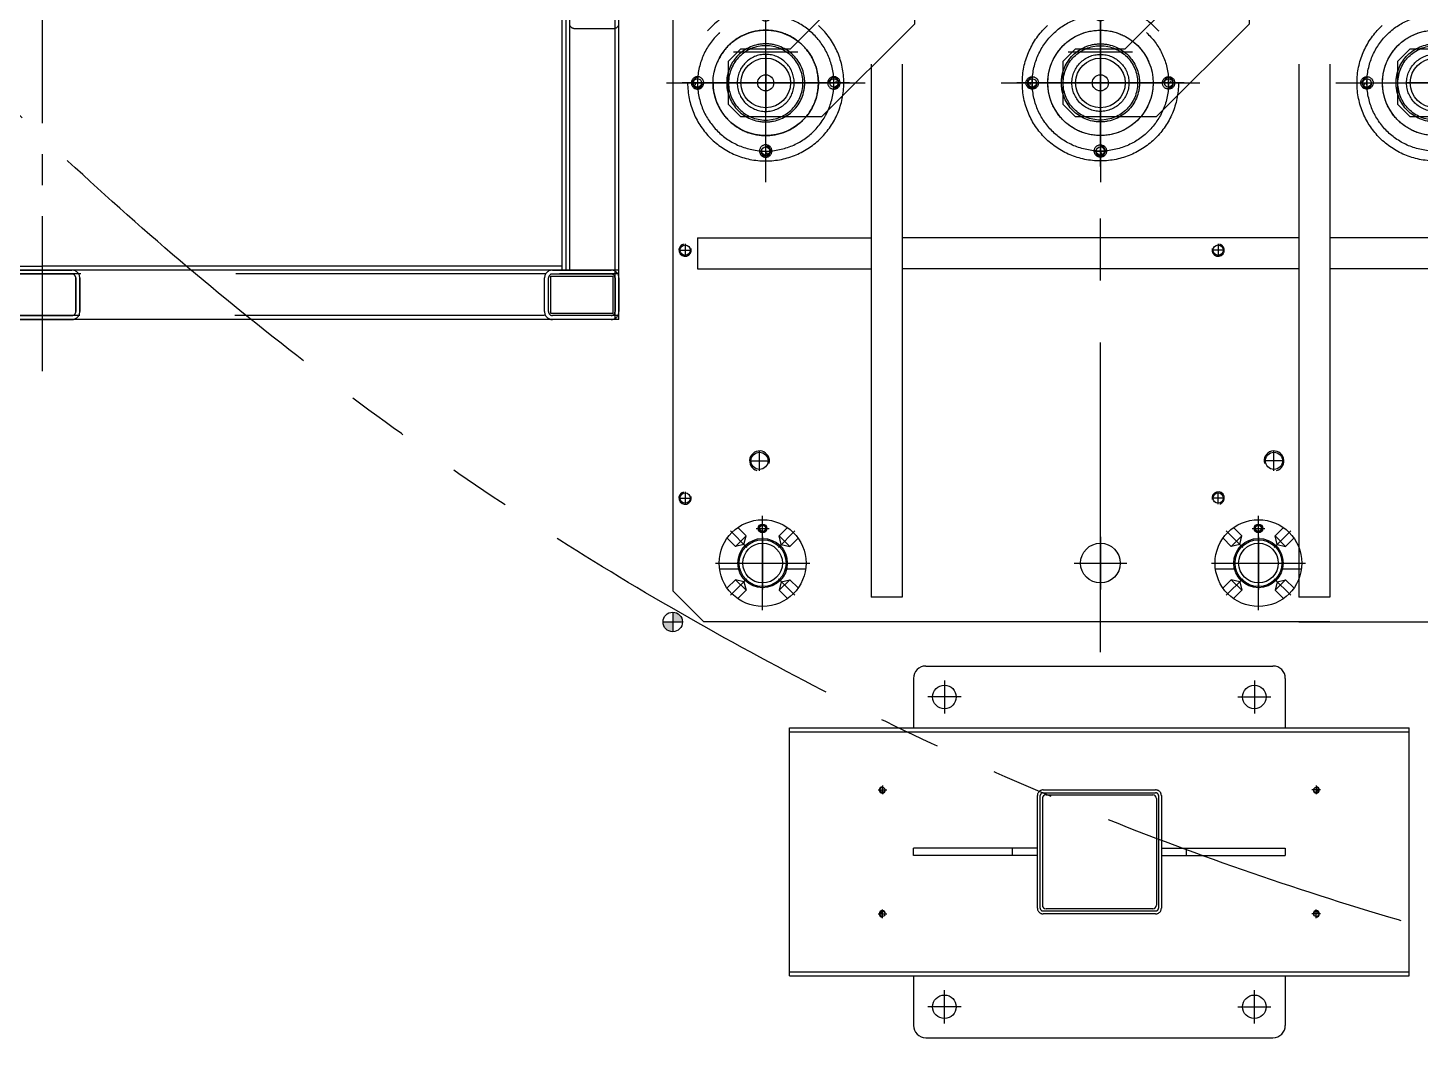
# Model space of a CAD drawing. Header units: millimetres. Extents: x 10462777 to 22643323, y 453826 to 1389191.
# Drawn here: x 11295848 to 11296971, y 580741 to 581570 of the extents above; entities that cross this region are included whole.
import ezdxf

# ---------------------------------------------------------------- set-up
doc = ezdxf.new("R2010")
doc.units = ezdxf.units.MM
doc.header["$LTSCALE"] = 200
doc.header["$MEASUREMENT"] = 0
for name, pattern in [('CENTER', [2, 1.25, -0.25, 0.25, -0.25]), ('HIDDEN', [3.75, 2.5, -1.25]), ('PHANTOM', [2.5, 1.25, -0.25, 0.25, -0.25, 0.25, -0.25])]:
    doc.linetypes.add(name, pattern=pattern)
doc.layers.get('0').update_dxf_attribs({"linetype": 'CONTINUOUS'})
for name, color, linetype in [('1 Center', 1, 'CENTER'), ('3 Hidden', 3, 'HIDDEN'), ('7', 7, 'CONTINUOUS'), ('BOM-UDEF', 3, 'CONTINUOUS'), ('C', 1, 'CENTER'), ('CENTER', 1, 'CONTINUOUS'), ('CL', 3, 'CONTINUOUS'), ('DIM', 4, 'CONTINUOUS'), ('DR1509-006-300-001', 7, 'CONTINUOUS'), ('HL', 2, 'HIDDEN'), ('PL', 5, 'PHANTOM'), ('THIN', 3, 'CONTINUOUS')]:
    doc.layers.add(name, color=color, linetype=linetype)
doc.layers.add('FL', color=3, linetype='CONTINUOUS', lineweight=25)
doc.layers.add('LAYOUT', color=8, linetype='CONTINUOUS', lineweight=25)

# ---------------------------------------------------------------- blocks, each defined once
blk = doc.blocks.new('A$C7DA30AB0')
at = {"layer": 'LAYOUT', "color": 6, "linetype": 'PHANTOM'}
blk.add_circle((3030.4, 3026, 0), 2693, dxfattribs=at)
blk = doc.blocks.new('A$C0CF62632')
at = {"color": 4}
for p, q in [((25.9, 873.6), (25.9, 457.6)), ((25.9, 873.6), (490.9, 873.6)), ((955.9, 873.6), (490.9, 873.6)), ((25.9, 833.6), (490.9, 833.6)), ((65.9, 457.6), (65.9, 833.6)), ((65.9, 830.6), (65.9, 833.6)), ((68.9, 457.6), (68.9, 833.6)), ((71.9, 457.6), (71.9, 833.6)), ((955.9, 833.6), (490.9, 833.6)), ((71.9, 830.6), (490.9, 830.6)), ((909.9, 830.6), (490.9, 830.6))]:
    blk.add_line(p, q, dxfattribs=at)
at = {"color": 0}
blk.add_lwpolyline([(80.9, 838.6), (30.9, 838.6), (30.9, 868.6), (80.9, 868.6)], close=True, dxfattribs=at)
at = {"layer": '1 Center', "ltscale": 0.5}
blk.add_line((490.9, 915.2), (490.9, 0), dxfattribs=at)
at = {"layer": '3 Hidden', "color": 4, "linetype": 'HIDDEN'}
for p, q in [((25.9, 870.4), (73.9, 870.4)), ((25.9, 840), (25.9, 867.2)), ((29.1, 840), (29.1, 867.2)), ((32.3, 873.6), (79.5, 873.6)), ((32.3, 870.4), (79.5, 870.4)), ((82.7, 867.2), (82.7, 840)), ((85.9, 867.2), (85.9, 840)), ((460.9, 840), (460.9, 867.2)), ((460.9, 867.2), (460.9, 840)), ((464.1, 840), (464.1, 867.2)), ((464.1, 867.2), (464.1, 840)), ((467.3, 873.6), (514.5, 873.6)), ((514.5, 873.6), (467.3, 873.6)), ((467.3, 870.4), (514.5, 870.4)), ((514.5, 870.4), (467.3, 870.4)), ((25.9, 836.8), (73.9, 836.8)), ((79.5, 836.8), (32.3, 836.8)), ((79.5, 833.6), (32.3, 833.6)), ((514.5, 836.8), (467.3, 836.8)), ((467.3, 836.8), (514.5, 836.8)), ((514.5, 833.6), (467.3, 833.6)), ((467.3, 833.6), (514.5, 833.6))]:
    blk.add_line(p, q, dxfattribs=at)
at = {"layer": '3 Hidden', "color": 0, "linetype": 'HIDDEN'}
blk.add_line((30.9, 840), (30.9, 868.6), dxfattribs=at)
at = {"layer": '3 Hidden', "color": 4}
blk.add_line((61.9, 638.6), (29.9, 638.6), dxfattribs=at)
at = {"layer": '3 Hidden', "color": 4, "linetype": 'HIDDEN'}
for centre, radius, start, end in [((32.3, 867.2), 6.4, 90, 180), ((32.3, 867.2), 3.2, 90, 180), ((79.5, 867.2), 6.4, 0, 90), ((79.5, 867.2), 3.2, 0, 90), ((467.3, 867.2), 6.4, 90, 180), ((467.3, 867.2), 6.4, 90, 180), ((467.3, 867.2), 3.2, 90, 180), ((467.3, 867.2), 3.2, 90, 180), ((32.3, 840), 6.4, 180, 270), ((32.3, 840), 3.2, 180, 270), ((79.5, 840), 6.4, 270, 360), ((79.5, 840), 3.2, 270, 360), ((467.3, 840), 6.4, 180, 270), ((467.3, 840), 6.4, 180, 270), ((467.3, 840), 3.2, 180, 270), ((467.3, 840), 3.2, 180, 270)]:
    blk.add_arc(centre, radius, start, end, dxfattribs=at)
at = {"layer": '3 Hidden', "color": 4}
for centre, start, end in [((29.9, 634.6), 90, 180), ((61.9, 634.6), 0, 90)]:
    blk.add_arc(centre, 4, start, end, dxfattribs=at)
at = {"layer": '7', "color": 7, "linetype": 'HIDDEN', "ltscale": 0.5}
blk.add_line((29.1, 873.6), (29.1, 41.6), dxfattribs=at)
at = {"layer": '7', "color": 0, "linetype": 'HIDDEN', "ltscale": 0.5}
for p, q in [((85.9, 870.4), (490.9, 870.4)), ((895.9, 870.4), (490.9, 870.4)), ((85, 836.8), (490.9, 836.8)), ((896.7, 836.8), (490.9, 836.8))]:
    blk.add_line(p, q, dxfattribs=at)
blk = doc.blocks.new('A$C1EFB0E9A')
at = {"color": 1, "linetype": 'CENTER'}
for p, q in [((0, 80.1), (0, -80.1)), ((80.1, 0), (-80.1, 0))]:
    blk.add_line(p, q, dxfattribs=at)
at = {"color": 0}
for centre, radius in [((0, 0), 63), ((0, 55), 5), ((0, 0), 23), ((-55, 0), 5), ((55, 0), 5), ((0, -55), 5)]:
    blk.add_circle(centre, radius, dxfattribs=at)
at = {"color": 1, "linetype": 'CENTER'}
blk.add_circle((0, 0), 55, dxfattribs=at)
for radius in [42.5, 30]:
    blk.add_circle((0, 0), radius)
at = {"layer": 'HL'}
blk.add_circle((0, 0), 31.5, dxfattribs=at)
blk = doc.blocks.new('A$C454F3C94')
for p, q in [((-202.5, -85), (-127.5, -10)), ((-127.5, -10), (127.5, -10)), ((202.5, -85), (127.5, -10)), ((-147.5, -110), (-97.5, -60)), ((97.5, -60), (-97.5, -60)), ((147.5, -110), (97.5, -60)), ((-202.5, -85), (-202.5, -150)), ((202.5, -85), (202.5, -150)), ((-147.5, -150), (-147.5, -110)), ((147.5, -150), (147.5, -110)), ((-202.5, -150), (-192.5, -160)), ((-157.5, -160), (-147.5, -150)), ((157.5, -160), (147.5, -150)), ((202.5, -150), (192.5, -160)), ((-192.5, -160), (-157.5, -160)), ((192.5, -160), (157.5, -160))]:
    blk.add_line(p, q)
for centre, radius in [((-175, -130), 20), ((175, -130), 20), ((-175, -130), 6.5), ((175, -130), 6.5)]:
    blk.add_circle(centre, radius)
at = {"layer": 'CL'}
for p, q in [((-175, -107), (-175, -153)), ((175, -107), (175, -153)), ((-152, -130), (-198, -130)), ((152, -130), (198, -130))]:
    blk.add_line(p, q, dxfattribs=at)
blk = doc.blocks.new('HS_BOM', base_point=(-55.5, -107.5))
at = {"layer": 'BOM-UDEF'}
blk.add_circle((-55.5, -107.5), 0.25, dxfattribs=at)
blk = doc.blocks.new('A$C6C23034D')
for centre, radius in [((38, 38), 35), ((38, 38), 18.9), ((66, 38), 3.5), ((66, 38), 2.46)]:
    blk.add_circle(centre, radius)
at = {"layer": 'CL', "ltscale": 0.5}
for p, q in [((38, 76), (38, 0)), ((0, 38), (76, 38))]:
    blk.add_line(p, q, dxfattribs=at)
at = {"layer": 'CL'}
for p, q in [((25.3, 50.7), (12, 64)), ((50.7, 50.7), (64, 64)), ((55.3, 38), (65.7, 38)), ((66, 43.2), (66, 32.8)), ((25.3, 25.3), (12, 12)), ((50.7, 25.3), (64, 12))]:
    blk.add_line(p, q, dxfattribs=at)
at = {"layer": 'FL'}
for centre, radius in [((38, 38), 19.9), ((66, 38), 3)]:
    blk.add_circle(centre, radius, dxfattribs=at)
at = {"layer": 'HL', "ltscale": 0.5}
for p, q in [((33, 56.2), (33, 72.6)), ((16.1, 51.4), (9.4, 58.1)), ((24.6, 59.9), (16.1, 51.4)), ((24.6, 59.9), (17.9, 66.6)), ((22.9, 53.1), (24.6, 59.9)), ((51.4, 59.9), (58.1, 66.6)), ((59.9, 51.4), (51.4, 59.9)), ((53.1, 53.1), (51.4, 59.9)), ((59.9, 51.4), (66.6, 58.1)), ((22.9, 53.1), (16.1, 51.4)), ((53.1, 53.1), (59.9, 51.4)), ((16.1, 24.6), (9.4, 17.9)), ((16.1, 24.6), (24.6, 16.1)), ((22.9, 22.9), (16.1, 24.6)), ((22.9, 22.9), (24.6, 16.1)), ((51.4, 16.1), (59.9, 24.6)), ((53.1, 22.9), (51.4, 16.1)), ((53.1, 22.9), (59.9, 24.6)), ((59.9, 24.6), (66.6, 17.9)), ((24.6, 16.1), (17.9, 9.4)), ((33, 3.4), (33, 19.8)), ((51.4, 16.1), (58.1, 9.4))]:
    blk.add_line(p, q, dxfattribs=at)
blk = doc.blocks.new('A$C7E5E2769')
at = {"layer": 'DIM'}
h = blk.add_hatch(color=256, dxfattribs=at)
h.paths.add_polyline_path([(24.445, 817.857, 0.41421356), (16.587, 810), (24.445, 810)])
h.paths.add_polyline_path([(32.302, 810), (24.445, 810), (24.445, 802.143, 0.41421356)])
for p, q in [((24.445, 785), (49.445, 810)), ((1219.445, 810), (49.445, 810)), ((24.445, 280), (24.445, 785)), ((24.445, 625), (24.445, 650)), ((24.445, 305), (24.445, 15)), ((431.945, 215), (441.945, 225)), ((441.945, 225), (476.945, 225)), ((476.945, 225), (486.945, 215)), ((431.945, 150), (431.945, 215)), ((486.945, 215), (486.945, 175))]:
    blk.add_line(p, q)
for centre, radius in [((459.445, 790), 3.323), ((459.445, 735), 42.5), ((71.945, 737.5), 16), ((404.445, 735), 3.323), ((459.445, 680), 3.323), ((459.445, 520), 3.323), ((459.445, 465), 42.5), ((71.945, 465), 16), ((404.445, 465), 3.323), ((459.445, 410), 3.323), ((71.945, 337.5), 16), ((459.445, 250), 3.323), ((459.445, 195), 42.5), ((459.445, 195), 42.5), ((459.445, 195), 20)]:
    blk.add_circle(centre, radius)
at = {"layer": 'C'}
blk.add_line((0, 465), (1271.468, 465), dxfattribs=at)
at = {"layer": 'CENTER'}
for p, q in [((129.445, 800), (119.445, 800)), ((124.445, 805), (124.445, 795)), ((329.445, 800), (319.445, 800)), ((324.445, 805), (324.445, 795)), ((459.445, 667.5), (459.445, 802.5)), ((154.445, 748), (154.445, 732)), ((146.445, 740), (162.445, 740)), ((391.945, 735), (526.945, 735)), ((459.445, 397.5), (459.445, 532.5)), ((391.945, 465), (526.945, 465)), ((124.445, 365), (124.445, 375)), ((324.445, 365), (324.445, 375)), ((119.445, 370), (129.445, 370)), ((329.445, 370), (319.445, 370)), ((154.445, 317), (154.445, 333)), ((146.445, 325), (162.445, 325))]:
    blk.add_line(p, q, dxfattribs=at)
at = {"layer": 'CL'}
for p, q in [((464.445, 790), (454.445, 790)), ((459.445, 795), (459.445, 785)), ((71.945, 758.7), (71.945, 716.3)), ((484.445, 761), (484.445, 709)), ((93.145, 737.5), (50.745, 737.5)), ((399.445, 735), (409.445, 735)), ((404.445, 740), (404.445, 730)), ((454.445, 680), (464.445, 680)), ((459.445, 675), (459.445, 685)), ((464.445, 520), (454.445, 520)), ((459.445, 525), (459.445, 515)), ((71.945, 486.2), (71.945, 443.8)), ((484.445, 491), (484.445, 439)), ((93.145, 465), (50.745, 465)), ((399.445, 465), (409.445, 465)), ((404.445, 470), (404.445, 460)), ((454.445, 410), (464.445, 410)), ((459.445, 405), (459.445, 415)), ((71.945, 358.7), (71.945, 316.3)), ((93.145, 337.5), (50.745, 337.5)), ((464.445, 250), (454.445, 250)), ((459.445, 255), (459.445, 245)), ((459.445, 248), (459.445, 142)), ((459.445, 172), (459.445, 218))]:
    blk.add_line(p, q, dxfattribs=at)
at = {"layer": 'DIM'}
for p, q in [((32.302, 810), (16.587, 810)), ((24.445, 817.857), (24.445, 802.143))]:
    blk.add_line(p, q, dxfattribs=at)
blk.add_circle((24.445, 810), 7.857, dxfattribs=at)
at = {"layer": 'DR1509-006-300-001'}
for centre, radius in [((124.445, 800), 4.188), ((324.445, 800), 4.188), ((154.445, 740), 6.917), ((124.445, 370), 4.188), ((324.445, 370), 4.188), ((154.445, 325), 6.917)]:
    blk.add_circle(centre, radius, dxfattribs=at)
at = {"layer": 'FL'}
for centre, start, end in [((459.445, 790), 0, 270), ((404.445, 735), 90, 0), ((459.445, 680), 180, 90), ((459.445, 520), 0, 270), ((404.445, 465), 90, 0), ((459.445, 410), 180, 90), ((459.445, 250), 0, 270)]:
    blk.add_arc(centre, 4, start, end, dxfattribs=at)
at = {"layer": 'HL'}
for p, q in [((334.445, 790), (309.445, 790)), ((309.445, 790), (309.445, 650)), ((334.445, 790), (334.445, 650)), ((44.445, 625), (44.445, 650)), ((1224.445, 650), (44.445, 650)), ((1224.445, 625), (44.445, 625)), ((309.445, 305), (309.445, 625)), ((334.445, 305), (334.445, 625)), ((44.445, 280), (44.445, 305)), ((1224.445, 305), (44.445, 305)), ((1224.445, 280), (44.445, 280)), ((309.445, 20), (309.445, 280)), ((334.445, 20), (334.445, 280))]:
    blk.add_line(p, q, dxfattribs=at)
at = {"layer": 'THIN'}
for centre, radius, start, end in [((124.445, 800), 5, 15, 285), ((324.445, 800), 5, 15, 285), ((154.445, 740), 8, 255, 165), ((124.445, 370), 5, 195, 105), ((324.445, 370), 5, 75, 345), ((154.445, 325), 8, 195, 105)]:
    blk.add_arc(centre, radius, start, end, dxfattribs=at)
at = {"rotation": 180}
for p in [(634.445, 605), (634.445, 335)]:
    blk.add_blockref('A$C454F3C94', p, dxfattribs=at)
at = {"layer": 'BOM-UDEF', "xscale": -1}
for p in [(458.486, 791.755), (458.486, 521.755), (458.486, 251.755)]:
    blk.add_blockref('HS_BOM', p, dxfattribs=at)
for p, rotation in [((402.689, 734.041), 90), ((460.403, 678.245), 180), ((402.689, 464.041), 90), ((460.403, 408.245), 180)]:
    blk.add_blockref('HS_BOM', p, dxfattribs=dict(at, rotation=rotation))
at = {"layer": 'DR1509-006-300-001'}
for p in [(33.945, 699.5), (33.945, 299.5)]:
    blk.add_blockref('A$C6C23034D', p, dxfattribs=at)
at = {"layer": 'PL', "xscale": -1}
blk.add_blockref('A$C1EFB0E9A', (459.445, 735), dxfattribs=at)
at = {"layer": 'PL'}
for p in [(459.445, 465), (459.445, 195)]:
    blk.add_blockref('A$C1EFB0E9A', p, dxfattribs=at)
blk = doc.blocks.new('A$C25297E0E')
at = {"ltscale": 2}
for p, q in [((10, 300), (290, 300)), ((10, 300), (290, 300)), ((0, 290), (0, 250)), ((0, 290), (0, 250)), ((300, 290), (300, 250)), ((300, 290), (300, 250)), ((0, 50), (0, 10)), ((0, 50), (0, 10)), ((300, 50), (300, 10)), ((300, 50), (300, 10)), ((10, 0), (290, 0)), ((10, 0), (290, 0))]:
    blk.add_line(p, q, dxfattribs=at)
for centre in [(25, 275), (25, 275), (275, 275), (275, 275), (25, 25), (25, 25), (275, 25), (275, 25)]:
    blk.add_circle(centre, 9.5, dxfattribs=at)
for centre, start, end in [((10, 290), 90, 180), ((10, 290), 90, 180), ((290, 290), 0, 90), ((290, 290), 0, 90), ((10, 10), 180, 270), ((10, 10), 180, 270), ((290, 10), 270, 0), ((290, 10), 270, 0)]:
    blk.add_arc(centre, 10, start, end, dxfattribs=at)
at = {"layer": 'CL', "ltscale": 2}
for p, q in [((25, 288.4), (25, 261.6)), ((25, 288.4), (25, 261.6)), ((275, 288.4), (275, 261.6)), ((275, 288.4), (275, 261.6)), ((38.4, 275), (11.6, 275)), ((38.4, 275), (11.6, 275)), ((261.6, 275), (288.4, 275)), ((261.6, 275), (288.4, 275)), ((25, 11.6), (25, 38.4)), ((25, 11.6), (25, 38.4)), ((275, 11.6), (275, 38.4)), ((275, 11.6), (275, 38.4)), ((38.4, 25), (11.6, 25)), ((38.4, 25), (11.6, 25)), ((261.6, 25), (288.4, 25)), ((261.6, 25), (288.4, 25))]:
    blk.add_line(p, q, dxfattribs=at)
blk = doc.blocks.new('A$C564D0377')
at = {"ltscale": 2}
for p, q in [((0, 50), (0, 250)), ((0, 250), (500, 250)), ((500, 50), (500, 250)), ((204, 193), (204, 107)), ((207, 196), (293, 196)), ((296, 193), (296, 107)), ((293, 104), (207, 104)), ((0, 50), (500, 50))]:
    blk.add_line(p, q, dxfattribs=at)
for centre in [(75, 200), (425, 200), (75, 100), (425, 100)]:
    blk.add_circle(centre, 2.07, dxfattribs=at)
for centre, start, end in [((207, 193), 90, 180), ((293, 193), 0, 90), ((207, 107), 180, 270), ((293, 107), 270, 0)]:
    blk.add_arc(centre, 3, start, end, dxfattribs=at)
at = {"layer": 'CL', "ltscale": 2}
for p, q in [((75, 203.5), (75, 196.5)), ((425, 203.5), (425, 196.5)), ((71.5, 200), (78.5, 200)), ((428.5, 200), (421.5, 200)), ((75, 96.5), (75, 103.5)), ((425, 96.5), (425, 103.5)), ((71.5, 100), (78.5, 100)), ((428.5, 100), (421.5, 100))]:
    blk.add_line(p, q, dxfattribs=at)
at = {"layer": 'FL', "ltscale": 2}
for centre, start, end in [((75, 200), 90, 0), ((425, 200), 180, 90), ((75, 100), 0, 270), ((425, 100), 270, 180)]:
    blk.add_arc(centre, 2.5, start, end, dxfattribs=at)
at = {"layer": 'HL', "ltscale": 2}
for p, q in [((0, 246.8), (500, 246.8)), ((200, 104.6), (200, 195.4)), ((202.3, 104.6), (202.3, 195.4)), ((204.6, 200), (295.4, 200)), ((204.6, 197.7), (295.4, 197.7)), ((297.7, 195.4), (297.7, 104.6)), ((300, 195.4), (300, 104.6)), ((200, 153), (100, 153)), ((100, 147), (100, 153)), ((200, 147), (100, 147)), ((180, 147), (180, 153)), ((200, 147), (200, 153)), ((300, 153), (400, 153)), ((300, 153), (300, 147)), ((300, 147), (400, 147)), ((320, 153), (320, 147)), ((400, 153), (400, 147)), ((295.4, 102.3), (204.6, 102.3)), ((295.4, 100), (204.6, 100)), ((0, 53.2), (500, 53.2))]:
    blk.add_line(p, q, dxfattribs=at)
for centre, radius, start, end in [((204.6, 195.4), 4.6, 90, 180), ((204.6, 195.4), 2.3, 90, 180), ((295.4, 195.4), 4.6, 0, 90), ((295.4, 195.4), 2.3, 0, 90), ((204.6, 104.6), 4.6, 180, 270), ((204.6, 104.6), 2.3, 180, 270), ((295.4, 104.6), 4.6, 270, 0), ((295.4, 104.6), 2.3, 270, 0)]:
    blk.add_arc(centre, radius, start, end, dxfattribs=at)
at = {"ltscale": 2}
blk.add_blockref('A$C25297E0E', (100, 0), dxfattribs=at)
at = {"ltscale": 2, "xscale": -1}
for p, rotation in [((73.9, 199.4), 90), ((426.1, 100.6), 270)]:
    blk.add_blockref('HS_BOM', p, dxfattribs=dict(at, rotation=rotation))
at = {"ltscale": 2}
for p, rotation in [((426.1, 199.4), 270), ((73.9, 100.6), 90)]:
    blk.add_blockref('HS_BOM', p, dxfattribs=dict(at, rotation=rotation))

msp = doc.modelspace()

# ---------------------------------------------------------------- block references
at = {"ltscale": 10}
for name, p in [('A$C7DA30AB0', (11294684.4077, 580408.4363, 0)), ('A$C564D0377', (11296462.32694, 580755.43113))]:
    msp.add_blockref(name, p, dxfattribs=at)
at = {"ltscale": 10, "rotation": 179.9999999999999}
msp.add_blockref('A$C0CF62632', (11296350.69702, 582208.57047, 0), dxfattribs=at)

# ---------------------------------------------------------------- next in the draw order: block references
at = {"ltscale": 10, "rotation": 89.99999999999999}
msp.add_blockref('A$C7E5E2769', (11297178.1607, 581066.53315, 0), dxfattribs=at)

doc.saveas('drawing.dxf')
